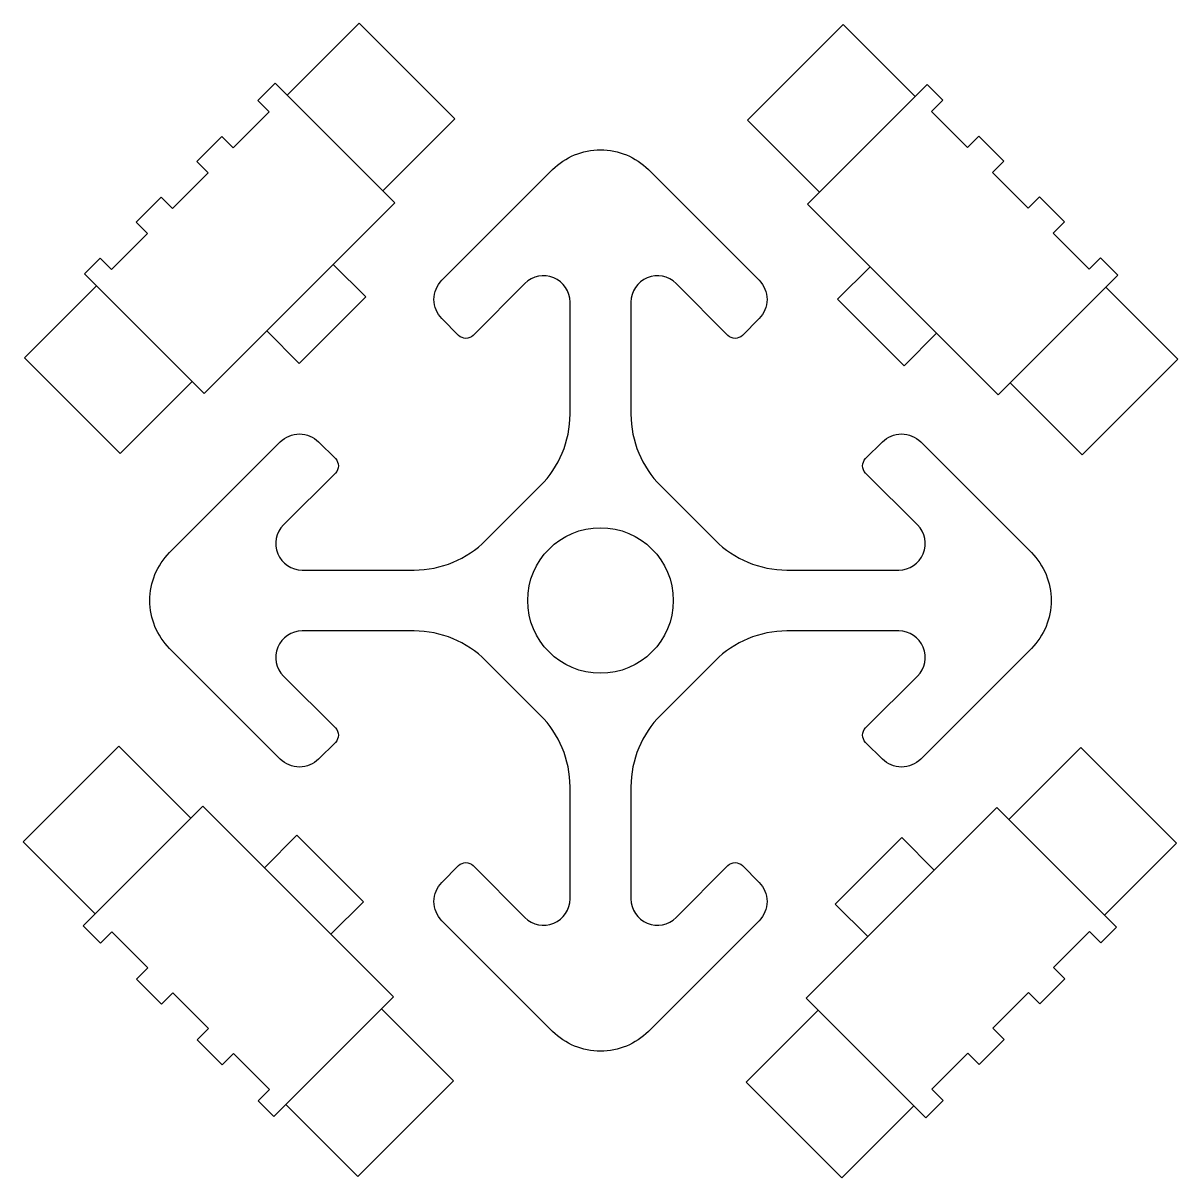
# Model space of a CAD drawing. Header units: millimetres. Extents: x -17.1 to 17.1, y -17.1 to 17.1.
import ezdxf

# ---------------------------------------------------------------- set-up
doc = ezdxf.new("R2010")
doc.units = ezdxf.units.MM
doc.layers.get('0').update_dxf_attribs({"linetype": 'CONTINUOUS'})

msp = doc.modelspace()

# ---------------------------------------------------------------- linework, layer by layer
for p, q in [((-7.13, 17.055), (-9.259, 14.927)), ((-4.302, 14.226), (-7.13, 17.055)), ((7.17, 17.015), (4.341, 14.187)), ((9.298, 14.887), (7.17, 17.015)), ((-4.302, 14.226), (-6.43, 12.098)), ((6.47, 12.059), (4.341, 14.187)), ((-7.895, 9.927), (-9.86, 7.961)), ((9.927, 7.895), (7.961, 9.86)), ((-14.887, 9.298), (-17.015, 7.17)), ((17.055, 7.13), (14.927, 9.259)), ((-17.015, 7.17), (-14.187, 4.341)), ((14.226, 4.302), (17.055, 7.13)), ((-12.059, 6.47), (-14.187, 4.341)), ((14.226, 4.302), (12.098, 6.43)), ((-14.226, -4.302), (-17.055, -7.13)), ((-14.226, -4.302), (-12.098, -6.43)), ((12.059, -6.47), (14.187, -4.341)), ((17.015, -7.17), (14.187, -4.341)), ((-17.055, -7.13), (-14.927, -9.259)), ((-8.965, -6.933), (-9.927, -7.895)), ((-8.965, -6.933), (-6.999, -8.899)), ((14.887, -9.298), (17.015, -7.17)), ((7.895, -9.927), (9.86, -7.961)), ((-7.961, -9.86), (-6.999, -8.899)), ((-6.47, -12.059), (-4.341, -14.187)), ((4.302, -14.226), (6.43, -12.098)), ((-7.17, -17.015), (-4.341, -14.187)), ((4.302, -14.226), (7.13, -17.055)), ((-9.298, -14.887), (-7.17, -17.015)), ((7.13, -17.055), (9.259, -14.927))]:
    msp.add_line(p, q)
for points in [[(-11.705, 6.116), (-9.86, 7.961), (-8.899, 6.999), (-6.933, 8.965), (-7.895, 9.927), (-6.077, 11.745), (-9.612, 15.28), (-10.125, 14.768), (-9.789, 14.432), (-10.85, 13.371), (-11.185, 13.707), (-11.921, 12.971), (-11.585, 12.636), (-12.646, 11.575), (-12.981, 11.911), (-13.717, 11.175), (-13.381, 10.84), (-14.442, 9.779), (-14.778, 10.115), (-15.241, 9.652)], [(6.116, 11.705), (7.961, 9.86), (6.999, 8.899), (8.965, 6.933), (9.927, 7.895), (11.745, 6.077), (15.28, 9.612), (14.768, 10.125), (14.432, 9.789), (13.371, 10.85), (13.707, 11.185), (12.971, 11.921), (12.636, 11.585), (11.575, 12.646), (11.911, 12.981), (11.175, 13.717), (10.84, 13.381), (9.779, 14.442), (10.115, 14.778), (9.652, 15.241)], [(-15.28, -9.612), (-14.768, -10.125), (-14.432, -9.789), (-13.371, -10.85), (-13.707, -11.185), (-12.971, -11.921), (-12.636, -11.585), (-11.575, -12.646), (-11.911, -12.981), (-11.175, -13.717), (-10.84, -13.381), (-9.779, -14.442), (-10.115, -14.778), (-9.652, -15.241), (-6.116, -11.705), (-7.961, -9.86), (-9.927, -7.895), (-11.745, -6.077)], [(11.705, -6.116), (9.86, -7.961), (8.899, -6.999), (6.933, -8.965), (7.895, -9.927), (6.077, -11.745), (9.612, -15.28), (10.125, -14.768), (9.789, -14.432), (10.85, -13.371), (11.185, -13.707), (11.921, -12.971), (11.585, -12.636), (12.646, -11.575), (12.981, -11.911), (13.717, -11.175), (13.381, -10.84), (14.442, -9.779), (14.778, -10.115), (15.241, -9.652)]]:
    msp.add_lwpolyline(points, close=True)
msp.add_lwpolyline([(3.383, -1.779), (1.779, -3.383, 0.198912), (0.9, -5.505), (0.9, -8.813, 0.668179), (2.232, -9.365), (3.765, -7.831, -0.414213), (4.19, -7.831), (4.685, -8.326, -0.414214), (4.685, -9.458), (1.414, -12.728, -0.414214), (-1.414, -12.728), (-4.685, -9.458, -0.414214), (-4.685, -8.326), (-4.19, -7.831, -0.414213), (-3.765, -7.831), (-2.232, -9.365, 0.668179), (-0.9, -8.813), (-0.9, -5.505, 0.198912), (-1.779, -3.383), (-3.383, -1.779, 0.198912), (-5.505, -0.9), (-8.813, -0.9, 0.668179), (-9.365, -2.232), (-7.831, -3.765, -0.414213), (-7.831, -4.19), (-8.326, -4.685, -0.414214), (-9.458, -4.685), (-12.728, -1.414, -0.414214), (-12.728, 1.414), (-9.458, 4.685, -0.414214), (-8.326, 4.685), (-7.831, 4.19, -0.414213), (-7.831, 3.765), (-9.365, 2.232, 0.668179), (-8.813, 0.9), (-5.505, 0.9, 0.198912), (-3.383, 1.779), (-1.779, 3.383, 0.198912), (-0.9, 5.505), (-0.9, 8.813, 0.668179), (-2.232, 9.365), (-3.765, 7.831, -0.414213), (-4.19, 7.831), (-4.685, 8.326, -0.414214), (-4.685, 9.458), (-1.414, 12.728, -0.414214), (1.414, 12.728), (4.685, 9.458, -0.414214), (4.685, 8.326), (4.19, 7.831, -0.414213), (3.765, 7.831), (2.232, 9.365, 0.668179), (0.9, 8.813), (0.9, 5.505, 0.198912), (1.779, 3.383), (3.383, 1.779, 0.198912), (5.505, 0.9), (8.813, 0.9, 0.668179), (9.365, 2.232), (7.831, 3.765, -0.414213), (7.831, 4.19), (8.326, 4.685, -0.414214), (9.458, 4.685), (12.728, 1.414, -0.414214), (12.728, -1.414), (9.458, -4.685, -0.414214), (8.326, -4.685), (7.831, -4.19, -0.414213), (7.831, -3.765), (9.365, -2.232, 0.668179), (8.813, -0.9), (5.505, -0.9, 0.198912)], format="xyb", close=True)
msp.add_circle((0, 0), 2.15)

doc.saveas('drawing.dxf')
